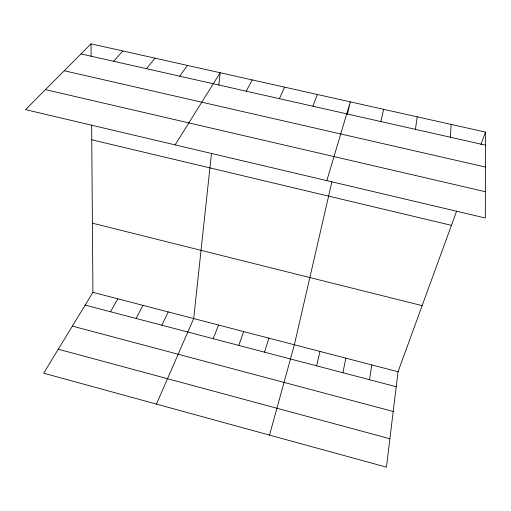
<?xml version="1.0" encoding="UTF-8"?>
<svg xmlns="http://www.w3.org/2000/svg" width="511" height="511" viewBox="0 0 511 511"><rect width="100%" height="100%" fill="white"/><g stroke="black" fill="none" stroke-linecap="round" stroke-linejoin="round"><path stroke-width="0.77" d="M485.45 132.094L485.335 217.999L25.55 109.629L91.022 43.844L485.45 132.094L480.896 144.581M450.248 137.204L451.181 124.429M211.49 153.332L193.682 318.557L156.436 404.099M218.849 85.062L220.177 72.741L175.126 144.881M456.63 211.1L398.037 371.746L386.437 467.156L43.684 373.19L92.932 292.337L91.648 125.086M415.411 129.347L417.244 116.834M369.479 379.705L371.829 364.924M342.938 372.743L345.819 358.154M380.906 121.567L383.62 109.316M331.926 181.712L294.368 344.765L269.54 435.104M347.506 114.081L350.316 101.861L326.81 180.632M316.603 365.831L319.995 351.434M264.513 352.162L268.92 338.141M238.758 345.398L243.658 331.569M312.898 106.224L317.325 94.478M213.196 338.691L218.58 325.041M279.383 98.661L284.64 87.17M161.859 325.22L168.215 311.934M136.105 318.462L142.933 305.354M246.181 91.175L252.262 79.92M110.542 311.748L117.843 298.82M179.744 76.19L187.428 65.414M146.51 68.691L154.993 58.158M113.595 61.269L122.857 50.972M81 53.917L485.431 145.143M64.239 70.761L485.399 167.04M45.453 89.629L485.367 191.708M91.756 139.797L451.437 225.345M92.402 223.173L422.143 305.642M92.932 292.337L398.037 371.746M85.165 305.093L396.217 386.725M72.364 326.107L393.208 411.464M58.292 349.211L389.893 438.745M91.022 43.844L91.118 56.255"/></g></svg>
